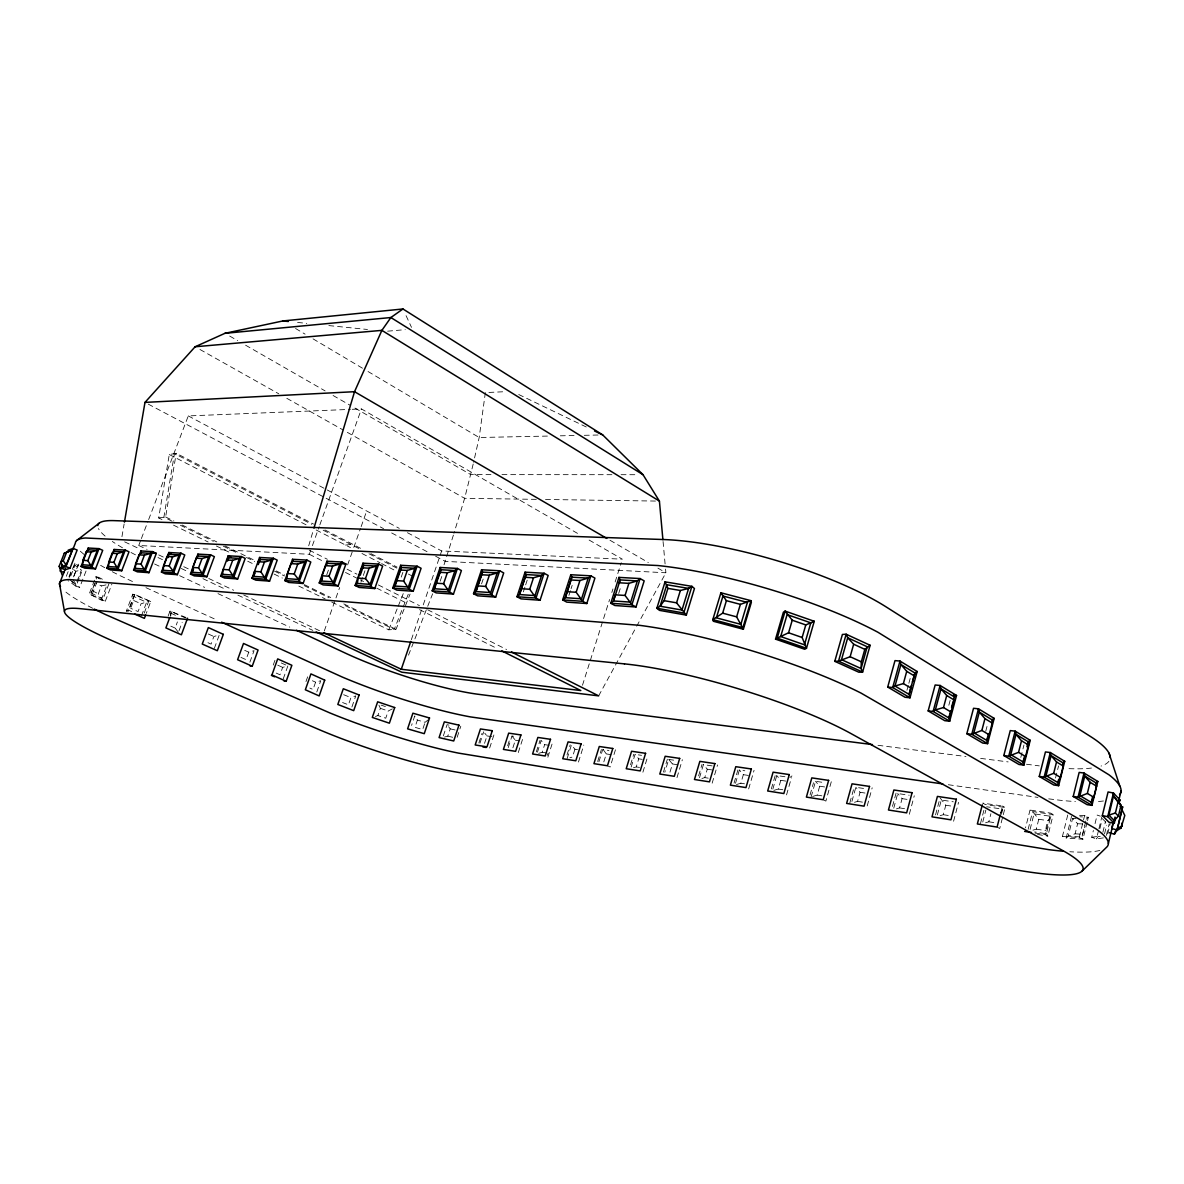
<?xml version="1.0" encoding="UTF-8"?>
<svg xmlns="http://www.w3.org/2000/svg" width="1184" height="1184" viewBox="0 0 1184 1184"><rect width="100%" height="100%" fill="white"/><g stroke="black" fill="none" stroke-linecap="round" stroke-linejoin="round"><path stroke-width="0.75" stroke-dasharray="5 3.75" d="M150.738 601.561L132.771 594.205L126.348 611.077L130.699 608.295L133.659 600.495L132.771 594.205L134.843 594.383L150.738 601.561L146.298 613.327M170.851 615.858L170.037 611.018L186.021 617.5M485.351 392.6L479.18 437.503L473.6 462.248M161.971 519.539L158.671 517.941L169.282 454.538L176.224 453.294L313.523 524.053M158.671 517.941L165.627 516.964L176.224 453.294M121.952 536.663L124.128 523.964M473.2 464.024L464.646 498.316L453.931 533.348M1102.881 832.278L1105.397 821.888M1104.554 833.832L1106.64 825.218M1106.374 835.416L1109.201 823.783M1107.691 833.921L1110.207 823.531M1103.384 837.887L1096.473 838.923L1091.722 837.295L1093.38 830.458M1095.052 823.62L1097.139 815.066L1100.291 816.146M1098.545 830.369L1096.473 838.923L1097.938 836.688L1101.312 836.185M1098.959 828.652L1101.875 816.679M1099.936 828.46L1101.934 820.231M1071.55 816.324L1066.177 838.065L1082.975 839.204L1081.895 837.044L1068.234 836.126L1075.131 833.802L1077.603 823.709L1072.6 818.44L1068.234 836.126L1066.177 838.065L1062.433 836.466L1067.82 814.71M1062.433 836.466L1079.201 837.591L1084.603 815.598L1088.362 817.226L1087.534 820.616M1085.832 820.986L1081.895 837.044L1084.988 825.855M1087.119 822.303L1082.975 839.204L1079.201 837.591M1032.966 830.162L1036.281 829.155L1038.768 819.269L1032.611 811.558L1030.021 810.078L1025.522 827.853M1055.521 778.051L1058.555 765.915M1037.539 834.483L1047.825 836.096C1043.504 829.54 1047.396 819.047 1053.198 814.592L1050.608 813.112L1030.021 810.078M1028.141 829.303L1032.611 811.558L1053.198 814.592L1047.825 836.096L1045.22 834.646L1050.608 813.112M1030.095 829.422L1034.017 813.822L1050.756 816.309L1046.39 833.788L1034.668 831.938M1000.687 813.038L1002.493 806.023L982.764 803.107L985.384 804.558L1005.112 807.488L1002.863 816.25M1001.427 814.296L1002.744 809.16L1005.112 807.488L1002.493 806.023M1002.419 817.996L999.725 828.519L997.091 827.083M1020.8 757.405L1023.953 745.032M982.764 822.036L985.828 810.167M985.576 822.762L988.832 821.785L990.904 813.719M980.441 823.664L984.022 809.767M985.739 731.283L987.944 722.876M940.111 815.658L943.293 814.696L945.794 805.238L940.052 797.853M953.594 821.237L958.537 802.367M935.552 814.858L939.608 799.555M937.358 814.962L941.31 800.014L953.283 801.805M948.843 705.25L950.219 700.114M909.312 814.252L914.27 795.781M892.47 806.393L896.081 793.073M893.757 808.154L897.709 793.532L909.208 795.234M896.451 808.85L899.574 807.902L902.075 798.638L897.709 793.532M867.221 805.904L872.179 787.804M906.944 690.272L908.38 685.033M908.853 683.286L910.289 678.047M851.918 801.45L855.825 787.286L864.705 788.618M854.493 802.293L857.571 801.376L860.072 792.288L855.825 787.286M849.786 803.018L854.212 787.005M831.286 781.751L825.884 801.094L823.206 799.733M811.129 796.891L815.539 781.292L824.079 782.565M812.638 796.447L817.182 795.1L819.683 786.191L815.539 781.292M810.048 794.967L813.497 782.757M786.546 794.893L791.46 777.651M772.856 789.121L776.763 775.52L784.977 776.748M773.848 790.379L778.302 789.047L780.789 780.33L776.763 775.52M771.332 788.929L775.268 775.254M748.658 788.929L754.06 770.325M734.05 783.112L737.972 769.689M735.516 783.29L739.408 769.955L744.84 770.769M736.478 784.533L740.858 783.231L743.345 774.676L739.408 769.955M712.161 783.172L717.548 764.923M308.698 545.794L313.434 529.855M698.604 775.86L702.038 764.346M699.522 777.681L703.414 764.598L712.146 765.9M701.905 778.465L704.776 777.622L707.262 769.215L703.414 764.598M669.966 772.205L672.453 763.961L668.694 759.432L664.816 772.279M676.982 777.622L682.354 759.714M663.454 772.101L667.362 759.181M642.897 772.205L647.722 756.384M453.398 535.109L444.03 564.783M630.51 764.76L633.721 754.297M631.19 766.98L635.053 754.371L638.724 758.826L643.593 759.566M633.47 767.735L636.252 766.921L638.724 758.826M603.81 761.874L606.282 753.927L601.946 747.77M615.458 749.768L610.13 767.025L607.451 765.767M597.683 761.475L601.413 749.487M598.912 761.756L602.7 749.561L608.976 750.493M578.473 762.037L583.786 745.076M567.003 754.933L570.185 744.825M618.684 593.465L620.86 586.583M567.121 758.589L571.443 744.899L574.936 749.206L579.479 749.886M574.936 749.206L572.479 757.005L569.8 757.804M547.866 757.212L553.165 740.548M582.469 685.284L609.612 599.474M611.832 592.474L612.942 588.966M615.147 581.966L621.245 562.696M536.308 751.914L540.008 740.34M537.447 752.18L541.206 740.4L544.64 744.632L549.036 745.298M538.676 753.335L542.198 752.299L544.64 744.632M508.232 747.622L511.976 736.048L515.292 736.537M512.894 747.755L515.336 740.207L511.976 736.048M518.281 752.55L523.565 736.167M568.912 595.404L570.54 590.387M571.073 588.7L572.153 585.355M507.64 745.742L509.756 739.245M484.537 743.345L486.964 735.915L484.774 733.192M489.658 748.036L494.897 731.934M523.343 591.882L525.074 586.628M525.652 584.881L527.368 579.627M478.869 742.975L482.021 733.37M479.949 743.226L483.679 731.83M457.157 737.277L460.813 726.206M443.349 735.871L447.064 724.682L452.155 725.836M444.474 737.04L447.789 736.152L450.216 728.856L447.064 724.682M481.577 583.86L483.294 578.739M424.612 723.75L422.658 729.551L414.977 727.331L417.404 720.079L414.77 715.891L411.558 725.422M440.167 581.226L442.431 574.566M375.417 716.483L377.888 715.565L380.36 708.343L378.525 704.243L385.436 706.582M411.366 639.686L422.658 606.637M423.25 604.891L441.647 550.945L622.355 559.188L587.146 538.912M392.348 708.905L388.234 710.992L385.762 718.214L377.888 715.565M401.243 577.096L402.93 572.212M351.914 707.026L355.762 695.896L350.952 697.583L348.436 704.82L342.576 702.541M316.794 691.974L320.746 680.741L315.61 682.176L312.413 680.741M360.913 582.306L362.718 577.185M363.31 575.468L365.116 570.333M305.975 681.555L307.648 676.804M324.298 630.954L335.353 599.652M335.975 597.92L339.66 587.486M347.637 564.886L353.172 549.243M353.779 547.496L360.543 528.375M361.15 526.628L366.67 510.985M315.61 682.176L313.035 689.488L309.838 688.067M283.228 678.906L287.86 665.911L282.65 667.376L280.001 674.776L275.073 672.586M326.725 574.862L328.501 569.859M140.718 540.304L138.735 545.484L309.29 554.29L311.777 547.378M312.398 545.646L319.221 526.614M319.843 524.882L361.446 408.939L579.139 534.31M273.252 665.053L275.546 658.63M249.883 662.196L254.042 650.682L248.744 652.162L246.035 659.651L240.618 657.238M214.363 648.314L219.247 635.009L213.875 636.504L211.078 644.096L205.513 641.61M178.429 632.36L175.114 628.068L177.408 621.926M179.05 630.672L182.188 622.251M168.158 616.02L170.037 611.018L185.459 617.974M170.244 616.228L172.124 611.225M144.211 613.12L148.651 601.368L141.029 603.796L138.084 611.58L130.699 608.295M141.429 615.917L146.594 602.271L133.674 596.455L128.449 610.16L131.69 611.595M134.843 594.383L128.42 611.27L126.348 611.077M141.384 538.572L147.985 521.3M148.651 519.569L188.286 415.91L350.405 409.383M108.958 583.682L102.416 600.702L89.229 593.909L91.094 592.947L101.809 598.482L98.331 593.835L101.365 585.947L107.137 584.63L101.809 598.482L102.416 600.702L105.287 601.294L111.829 584.26M547.186 755.466L548.044 753.216M94.528 580.204L89.229 593.909L105.287 601.294M94.676 583.668L91.094 592.947L95.282 582.75L101.365 585.947M92.115 594.501L98.746 577.333L104.562 580.412M73.541 576.889L78.499 564.191L74.799 563.155L74.918 565.33L81.4 570.066L75.924 584.141L76.042 586.287L79.713 587.323L86.432 570.007M79.106 578.428L76.042 586.287L67.991 580.619M79.713 576.86L82.776 568.986M68.139 571.62L66.26 576.43L64.913 573.796M68.998 576.623L71.514 570.17M69.234 577.437L74.799 563.155L78.78 566.07M75.85 571.25L72.727 579.287L75.924 584.141L69.382 579.524L74.918 565.33L72.135 568.557L75.85 571.25L81.4 570.066M408.51 655.166L432.634 593.776M408.258 594.235L394.198 629.474L341.998 604.032M331.727 602.079L388.766 629.814L396.004 629.37L410.078 594.087M388.766 629.814L397.469 608.043M398.135 606.371L403.507 592.992M1000.465 813.482L1002.744 809.16L986.701 806.778M598.66 695.866L614.585 666.71M615.473 665.097L635.808 627.846M636.696 626.218L665.896 572.775L665.556 569.104M1086.261 819.195L1088.362 817.226L1079.956 816.782M428.268 719.768L425.1 722.299L417.404 720.079M789.92 777.474L791.948 775.934M1091.722 837.295L1100.321 836.008M345.565 545.069L352.743 544.285M387.627 331.18L405.254 329.655M488.918 392.437L503.215 391.771M352.24 409.309L361.446 408.939M547.408 436.082L479.18 437.503L367.04 370.932M560.313 435.816L575.069 435.505M584.289 435.312L600.895 434.957M490.96 474.636L470.803 474.621L352.166 406.452M501.957 474.636L611.891 474.695M621.052 474.695L635.704 474.71M536.308 499.352L464.646 498.316L344.707 430.872M545.498 499.485L657.579 501.084M1079.571 815.332L1084.603 815.598M1072.6 818.44L1076.019 818.632M1077.603 823.709L1083.848 824.079M1075.131 833.802L1082.916 834.32M297.584 322.433L306.774 323.365M328.856 325.585L367.484 329.478M1048.713 798.86L1060.79 800.34A160.195 31.317 15.4 0 0 1075.412 801.538M877.98 745.298L965.966 756.517M980.633 758.396L1008.132 761.904M1026.469 764.242L1039.3 765.885M948.34 784.726L1037.939 797.394M638.309 754.859L641.55 755.333M668.694 759.432L675.442 760.424M486.964 735.915L492.44 736.744M515.336 740.207L519.584 740.844M606.282 753.927L610.988 754.637M672.453 763.961L677.485 764.731M707.262 769.215L714.218 770.281M743.345 774.676L750.582 775.757M780.789 780.33L786.798 781.233M819.683 786.191L827.468 787.375M860.072 792.288L868.168 793.517M902.075 798.638L910.511 799.91M945.794 805.238L954.57 806.556M1038.768 819.269L1048.299 820.704M542.198 752.299L546.579 752.98M636.252 766.921L639.493 767.424M704.776 777.622L708.254 778.154M740.858 783.231L744.47 783.793M778.302 789.047L782.802 789.743M817.182 795.1L821.844 795.826M857.571 801.376L862.426 802.13M899.574 807.902L906.322 808.953M943.293 814.696L948.562 815.524M988.832 821.785L996.44 822.969M1036.281 829.155L1045.827 830.635M1034.92 833.033L1045.22 834.646M96.466 579.02L95.86 576.771L98.746 577.333M450.216 728.856L456.98 730.395M447.789 736.152L452.865 737.321M380.36 708.343L388.234 710.992M343.626 694.712L350.952 697.583M170.807 626.158L175.114 628.068M133.659 600.495L141.029 603.796M208.31 634.002L213.875 636.504M244.688 650.342L248.744 652.162M277.722 665.171L282.65 667.376M170.896 613.223L175.602 615.354M281.274 662.951L286.217 665.171M145.943 587.664L216.554 619.883M154.556 563.984L161.246 567.106M179.598 575.676L204.64 587.382M217.989 593.613L289.754 627.135M138.735 545.484L147.068 549.406M158.73 554.911L163.732 557.264M183.727 566.692L188.73 569.045M208.724 578.473L233.707 590.268M243.712 594.975L322.018 631.901M124.66 541.858L139.653 548.917M157.96 557.531L162.963 559.869M181.27 568.483L187.93 571.62M202.923 578.665L224.575 588.848M237.895 595.123L312.828 630.362M132.49 581.522L120.442 575.838A128.73 20.705 19.5 0 1 110.719 570.91M518.74 394.524L586.272 426.995M172.139 521.226L163.88 517.201L174.477 453.605L311.732 524.29M180.382 525.252L213.401 541.34M223.302 546.179L238.162 553.416M246.405 557.442L254.664 561.468M274.466 571.117L284.367 575.942M304.184 585.606L328.945 597.668M173.515 525.148L208.132 541.991M216.376 546.002L231.22 553.209M247.708 561.231L254.308 564.442M274.096 574.062L282.34 578.058M298.827 586.08L325.2 598.912M165.627 516.964L173.885 520.99M182.144 525.015L216.805 541.932M225.064 545.957L256.44 561.275M276.257 570.94L284.515 574.965M304.318 584.63L330.736 597.52M343.804 603.899L396.004 629.37M309.29 554.29L324.09 561.719M345.491 572.464L358.648 579.065M360.306 579.894L363.592 581.536M376.749 588.152L408.021 603.84M419.536 609.612L496.88 648.418M309.29 550.16L327.376 559.277M347.104 569.208L356.961 574.181M378.347 584.94L419.447 605.631M427.661 609.775L506.589 649.513M323.173 530.18L359.152 548.71M368.994 553.772L396.892 568.142M408.391 574.062L413.305 576.593M169.282 454.538L308.018 525.8M316.187 529.988L350.479 547.6M361.964 553.49L380.005 562.755M381.648 563.599L394.775 570.348M324.964 529.958L362.6 549.361M370.799 553.594L397.069 567.121M92.219 590.683L98.331 593.835M148.252 404.129L383.557 528.656M391.682 532.963L427.483 551.907M435.608 556.214L445.376 561.379L665.896 572.775L657.904 568.128M95.86 576.771L101.676 579.849M188.286 415.91L399.274 528.36M407.429 532.696L441.647 550.945M199.948 349.472L278.758 393.784M286.809 398.312L343.094 429.97M229.696 336.064L237.644 340.637M245.606 345.21L325.126 390.912M333.074 395.486L350.582 405.535M610.012 540.274L648.329 562.563M295.571 328.501L305.102 334.154M313.05 338.861L365.456 369.985M71.691 581.655L79.713 587.323M1102.334 818.588L1105.886 822.273M406.068 315.669L411.514 327.361M663.07 541.532L665.393 567.269M1099.803 850.438A161.29 27.528 15.8 0 1 1069.848 851.74M1108.89 761.297A141.769 29.63 15.3 0 1 1101.061 766.063M1091.47 768.046A141.769 29.63 15.3 0 1 1065.437 768.475M1103.444 800.976A160.195 31.317 15.4 0 1 1095.037 801.731M92.663 608.28A129.441 18.16 19.3 0 1 63.596 590.106M104.769 567.698A128.73 20.705 19.5 0 1 100.596 565.33M84.123 554.452A128.73 20.705 19.5 0 1 79.21 550.072M135.45 554.808A114.034 19.625 19.6 0 1 129.722 551.818M122.5 547.792A114.034 19.625 19.6 0 1 112.302 541.443M105.11 536.071A114.034 19.625 19.6 0 1 98.45 528.538"/><path stroke-width="1.5" d="M928.167 710.903L933.125 711.451L949.672 721.234L948.784 717.904L951.152 712.117L954.363 696.947L956.539 695.467L940.111 685.477L935.153 684.988L928.167 710.903L944.728 720.671L949.672 721.234L956.539 695.467L953.238 695.141M82.732 564.798L82.865 560.328L86.21 551.759L88.563 549.805L97.34 550.308L99.027 548.636L102.712 550.338L95.519 568.882L84.745 568.128L81.06 566.455L88.238 548.029L99.027 548.636L91.834 567.21L81.06 566.455L82.732 564.798L91.494 565.404L97.34 550.308L91.198 552.055L86.21 551.759M870.122 645.28L864.808 649.35L861.316 661.812L861.094 668.546L862.618 672.083L858.829 672.216L834.779 661.323L842.401 634.461L846.16 634.224L870.122 645.28L862.618 672.083L838.538 661.146L834.779 661.323M108.543 566.559L108.736 562.015L112.095 553.283L114.434 551.285L123.55 551.803L125.282 550.086L128.997 551.818L121.745 570.747L110.541 569.948L106.826 568.261L114.064 549.465L125.282 550.086L118.015 569.03L106.826 568.261L108.543 566.559L117.645 567.18L123.55 551.803L117.29 553.579L112.095 553.283M135.361 568.394L135.612 563.762L139.016 554.852L141.31 552.81L150.797 553.342L152.588 551.611L156.318 553.372L148.992 572.671L137.344 571.842L133.6 570.126L140.911 550.96L152.588 551.611L145.232 570.925L133.6 570.126L135.361 568.394L144.833 569.045L150.797 553.342L144.418 555.163L139.016 554.852M887.719 687.046L892.692 687.534L910.008 697.776L909.075 694.372L914.906 672.986L917.171 671.506L899.973 661.057L895 660.613L887.719 687.046L905.035 697.258L910.008 697.776L917.171 671.506M163.274 570.303L163.584 565.582L167.033 556.48L169.282 554.393L179.154 554.956L180.989 553.18L184.763 554.985L177.363 574.669L165.227 573.826L161.453 572.064L168.838 552.514L180.989 553.18L173.56 572.908L161.453 572.064L163.274 570.303L173.116 570.984L173.56 572.908L177.363 574.669M192.711 567.462L198.557 567.846L203.071 574.965L210.56 554.822L208.665 556.643L198.394 556.051L196.189 558.182L192.711 567.462L192.326 572.286L190.446 574.077L194.265 575.868L206.889 576.771L214.363 556.658L210.56 554.822L197.906 554.127L190.446 574.077L203.071 574.965L206.889 576.771M222.592 574.358L233.292 575.084L239.434 558.389L241.388 556.539L233.825 577.096L220.668 576.179L222.592 574.358L223.066 569.445L229.163 569.83L233.825 577.096L237.673 578.946L245.221 558.404L241.388 556.539L228.201 555.799L220.668 576.179L224.501 578.014L237.673 578.946M286.898 578.665L287.564 573.544L291.131 563.643L293.158 561.349L304.836 562.015L306.908 560.091L310.8 562.03L303.119 583.49L288.763 582.469L284.856 580.574L292.537 559.292L306.908 560.091L299.197 581.566L284.856 580.574L286.898 578.665L298.56 579.464L299.197 581.566L303.119 583.49M62.175 575.054L59.2 566.263L64.291 553.224L67.991 551.685L68.198 550.175L73.068 548.414L77.152 550.042L70.063 568.187L65.224 569.756L61.154 568.157L62.264 566.322L66.171 565.02L73.068 548.414L65.964 566.574L61.154 568.157M322.092 575.779L329.034 576.238L334.199 584.008L341.984 562.03L339.852 563.998L327.642 563.303L325.689 565.656L322.092 575.779L321.338 581.018L319.221 582.957L323.158 584.896L338.15 585.962L345.906 564.013L341.984 562.03L326.962 561.201L319.221 582.957L334.199 584.008L338.15 585.962M1119.96 806.156L1122.639 806.896L1117.089 829.984L1114.455 834.172L1109.142 832.692M357.331 583.475L358.204 578.132L361.83 567.772L363.695 565.36L376.468 566.085L378.688 564.072L382.639 566.1L374.81 588.552L359.107 587.442L355.141 585.458L362.97 563.199L378.688 564.072L370.829 586.554L355.141 585.458L357.331 583.475L370.089 584.348L370.829 586.554L374.81 588.552M124.438 522.144L144.981 402.397L195.123 346.764L224.93 333.326L282.858 320.953L402.96 308.98L602.73 434.928L643.03 474.71L659.414 501.113L662.907 539.697M400.651 565.286L401.435 567.491L396.004 580.589L395.027 586.05L392.762 588.078L396.758 590.106L413.201 591.26L421.09 568.276L417.108 566.204L400.651 565.286L392.762 588.078L409.205 589.232L413.201 591.26M440.137 567.476L440.996 569.741L435.638 583.164L434.528 588.744L432.19 590.831L436.2 592.888L453.457 594.102L461.405 570.555L457.409 568.438L440.137 567.476L432.19 590.831L449.417 592.03L453.457 594.102M481.562 569.77L482.495 572.094L475.968 591.571L473.541 593.702L477.581 595.818L495.696 597.091L503.703 572.938L499.692 570.777L481.562 569.77L473.541 593.702L491.641 594.975L495.696 597.091M1122.639 806.896L1117.089 829.984L1111.687 828.504L1113.404 821.4M1114.455 834.172L1115.21 831.642L1120.982 828.09L1122.254 822.791M1120.982 828.09L1124.8 815.45L1121.87 809.471M525.06 572.183L526.066 574.58L519.51 594.546L516.994 596.736L521.049 598.882L540.082 600.229L548.162 575.454L544.122 573.248L525.06 572.183L516.994 596.736L536.012 598.053L540.082 600.229M1102.334 815.554L1107.721 816.664L1114.277 823.324L1114.203 820.512L1118.406 816.146L1115.387 813.023L1118.036 802.086L1113.522 795.885L1113.448 793.028L1108.076 791.963L1102.334 815.554L1108.949 822.214L1114.277 823.324L1115.491 818.322M1108.357 843.511L1113.863 820.704M1118.11 803.166L1121.07 790.897M1115.032 817.049L1114.203 820.512L1108.875 815.08L1113.522 795.885L1121.026 805.253L1118.406 816.146M1119.117 803.27L1119.931 799.925L1113.448 793.028L1107.721 816.664L1108.875 815.08L1115.387 813.023M1073.207 796.462L1078.047 797.128L1087.356 793.428L1090.094 782.269L1084.751 776.082L1083.996 773.034L1079.157 772.412L1073.207 796.462L1087.134 804.676L1091.974 805.357L1097.82 781.455L1083.996 773.034L1078.047 797.128L1091.974 805.357L1091.234 802.352L1092.536 797.054M1093.794 797.261L1096.517 786.146L1095.999 782.905L1084.751 776.082L1079.926 795.648L1091.234 802.352L1093.794 797.261L1087.356 793.428M1039.256 776.423L1044.125 777.074L1053.686 773.33L1056.528 761.963L1051.096 755.644L1050.312 752.536L1045.442 751.944L1039.256 776.423L1053.775 784.992L1058.644 785.658L1064.727 761.312L1050.312 752.536L1044.125 777.074L1058.644 785.658L1057.874 782.58L1058.688 779.279M1060.39 777.326L1063.217 766.004L1062.818 762.762L1051.096 755.644L1046.079 775.579L1057.874 782.58L1060.39 777.326L1053.686 773.33M1000.243 814.799L997.091 827.083L977.348 823.975L982.306 804.854M1003.825 755.54L1008.738 756.147L1018.551 752.343L1021.511 740.77L1015.99 734.346L1015.162 731.15L1010.263 730.587L1003.825 755.54L1018.98 764.479L1023.879 765.101L1030.213 740.296L1015.162 731.15L1008.738 756.147L1023.879 765.101L1023.065 761.948L1024.352 756.902M1026.928 746.808L1028.215 741.761L1030.213 740.296M1025.551 756.532L1028.496 744.988L1028.215 741.761L1015.99 734.346L1010.766 754.652L1023.065 761.948L1025.551 756.532L1018.551 752.343M966.84 733.71L971.768 734.287L981.862 730.439L984.955 718.644L979.331 712.087L978.472 708.816L973.529 708.298L966.84 733.71L982.676 743.049L987.589 743.641L994.175 718.377L978.472 708.816L971.768 734.287L987.589 743.641L986.746 740.414L988.536 733.547M989.173 734.805L992.236 723.054L992.103 719.842L979.331 712.087L973.884 732.792L986.746 740.414L989.173 734.805L981.862 730.439M570.806 574.728L571.902 577.17L565.301 597.683L562.681 599.918L566.751 602.123L586.79 603.529L594.916 578.103L590.86 575.838L570.806 574.728L562.681 599.918L582.706 601.309L586.79 603.529M950.648 710.918L948.784 717.904L935.345 709.941L933.125 711.451L940.111 685.477L941.014 688.836L946.726 695.511L954.348 700.129M951.581 707.425L952.972 702.186M954.363 696.947L941.014 688.836L935.345 709.941L943.515 707.544L946.726 695.511M911.502 685.462L909.075 694.372L895 686.024L892.692 687.534L899.973 661.057L900.92 664.505L906.737 671.328L914.714 676.153M912.479 681.895L914.906 672.986L900.92 664.505L895 686.024L903.377 683.597L911.384 688.378M903.377 683.597L906.737 671.328M850.142 656.72L853.664 644.214L847.714 637.762L846.16 634.224L838.538 661.146L850.142 656.72L861.316 661.812M775.535 639.138L777.207 638.132L806.467 648.299L802.145 637.495L805.786 624.93L814.252 621.274L806.467 648.299L804.691 649.261L775.535 639.138L783.408 612.187L785.11 611.107L814.252 621.274L812.461 622.31M788.574 632.774L792.229 620.209L785.11 611.107L777.207 638.132L788.574 632.774L802.145 637.495M313.967 528.079L354.534 391.697L381.884 330.366L390.868 317.534L402.96 308.98M743.36 629.252L751.352 602.375L750.952 600.658L720.908 592.77L712.812 619.602L713.33 621.26L743.36 629.252L736.64 616.864L722.654 613.164L712.812 619.602L742.93 627.624L750.952 600.658L740.37 604.358L726.399 600.688L720.908 592.77L721.396 594.501M736.64 616.864L740.37 604.358M722.654 613.164L726.399 600.688M686.32 615.118L694.446 588.522L691.9 586.346L665.053 581.847L656.868 608.265L659.488 610.367L686.32 615.118L676.582 602.834L664.106 600.673L660.124 606.223L656.868 608.265L683.745 613.001L691.9 586.346L688.614 588.404L680.371 590.49L667.909 588.374L665.053 581.847M664.106 600.673L667.909 588.374M676.582 602.834L680.371 590.49M636 607.007L644.17 580.885L640.1 578.562L618.966 577.392L610.796 603.263L614.881 605.512L636 607.007L631.916 604.728L610.796 603.263L613.519 600.969L620.164 579.923L618.966 577.392M625.063 595.448L628.882 583.357L637.347 580.9L640.1 578.562L631.916 604.728L625.063 595.448L615.28 594.827L613.519 600.969L630.687 602.138L637.347 580.9L620.164 579.923L619.084 582.78L628.882 583.357M576.164 592.281L579.938 580.5L588.211 578.103L590.86 575.838L582.706 601.309L576.164 592.281L566.87 591.674M529.736 589.262L533.496 577.792L541.562 575.454L544.122 573.248L536.012 598.053L529.736 589.262L520.916 588.7M485.618 586.406L489.347 575.217L497.221 572.938L499.692 570.777L491.641 594.975L485.618 586.406L477.226 585.858M443.63 583.682L447.33 572.76L455.026 570.54L457.409 568.438L449.417 592.03L443.63 583.682L435.638 583.164M323.691 632.685L401.287 669.271L410.774 641.432M403.626 581.078L407.296 570.422L414.829 568.261L417.108 566.204L409.205 589.232L403.626 581.078L396.004 580.589M360.232 575.246L363.695 565.36L362.97 563.199M365.471 578.606L369.112 568.202L376.468 566.085L370.089 584.348L365.471 578.606L358.204 578.132M329.034 576.238L332.645 566.07L339.852 563.998L333.518 581.847L321.338 581.018L322.477 577.792M286.173 681.288L291.871 665.29L277.692 658.896L271.935 674.969L286.173 681.288L284.012 680.992M294.209 573.974L297.776 564.028L304.836 562.015L298.56 579.464L294.209 573.974L287.564 573.544M252.236 666.222L258.082 650.031L243.504 643.46L237.599 659.725L252.236 666.222L250.09 665.956M269.582 581.122L265.704 579.242L260.88 571.813L264.417 562.089L271.328 560.106L273.341 558.226L277.204 560.121L269.582 581.122L255.848 580.145L251.97 578.28L259.577 557.457L273.341 558.226L265.704 579.242L251.97 578.28L255.196 573.026M258.29 564.561L260.14 559.47L259.577 557.457M227.491 561.098L228.719 557.782L228.201 555.799L230.747 557.042M229.163 569.83L232.671 560.313L239.434 558.389L228.719 557.782L226.573 559.958L232.671 560.313M187.56 618.196L181.389 634.787L165.878 627.905L169.623 617.9M193.54 569.045L192.326 572.286L202.582 572.997L208.665 556.643L202.035 558.537L196.189 558.182M198.557 567.846L202.035 558.537M145.662 614.999L144.389 618.359L134.798 614.111M168.084 557.575L168.838 552.514L171.354 553.698M169.208 565.937L172.642 556.82L179.154 554.956L173.116 570.984L169.208 565.937L163.584 565.582M148.992 572.671L145.232 570.925L141.014 564.102L144.418 555.163M121.745 570.747L118.015 569.03L113.916 562.341L117.29 553.579M95.519 568.882L91.834 567.21L87.853 560.654L91.198 552.055M65.431 568.468L59.481 583.712L64.454 611.358M73.393 548.133L75.376 543.056A128.73 20.705 19.5 0 1 85.5 537.995L657.978 565.538A176.697 40.212 16.6 0 1 877.995 632.286L1108.964 774.81A160.195 31.317 15.4 0 1 1119.516 794.79M62.264 566.322L61.02 561.586L63.24 560.816L66.526 552.425L71.943 550.279L67.991 551.685M62.441 564.886L60.118 571.102L64.247 572.494M1118.806 801.479L1119.931 799.925M1082.102 871.069L1106.922 846.915A161.29 27.528 15.8 0 0 1095.822 828.756L861.02 693.084A178.044 35.416 16.8 0 0 639.375 625.3L69.279 579.568A129.441 18.16 19.3 0 0 60.502 586.583M1095.999 782.905L1097.82 781.455M76.605 540.585L99.071 523.269M1062.818 762.762L1064.727 761.312M992.103 719.842L994.175 718.377M1117.356 828.223L1122.24 826.136M64.291 553.224L66.526 552.425M224.93 333.326L390.868 317.534L643.03 474.71M195.123 346.764L381.884 330.366L659.414 501.113M144.981 402.397L354.534 391.697L606.815 538.409M342.576 563.821L345.906 564.013M152.988 553.18L156.318 553.372M264.417 562.089L258.053 561.719L260.14 559.47L271.328 560.106L265.112 577.185L253.953 576.416L254.516 571.398L260.88 571.813M291.131 563.643L297.776 564.028M325.689 565.656L332.645 566.07M361.83 567.772L369.112 568.202M399.674 569.978L407.296 570.422M439.338 572.286L447.33 572.76M480.956 574.714L489.347 575.217M524.675 577.274L533.496 577.792M570.658 579.953L579.938 580.5M167.033 556.48L172.642 556.82M82.865 560.328L87.853 560.654M108.736 562.015L113.916 562.341M135.612 563.762L141.014 564.102M282.858 320.953L288.378 321.5M401.287 669.271L580.796 690.538L501.824 650.904M872.49 744.588L478.38 694.298A103.452 16.783 18.5 0 1 344.825 652.872L296.429 630.258M942.864 783.941L470.507 716.912A116.742 17.701 18.5 0 1 341.998 676.922L221.6 622.177M1024.619 831.42L1031.486 832.485M482.894 746.971L486.269 747.504M792.229 620.209L805.786 624.93M70.063 568.187L65.964 566.574L66.171 565.02L63.24 560.816M271.373 675.383L274.54 676.789M853.664 644.214L864.808 649.35M316.158 631.93L401.82 672.216L598.66 695.866L511.518 651.999M594.501 430.961L602.73 434.928M943.515 707.544L951.152 712.117M984.955 718.644L992.236 723.054M1021.511 740.77L1028.496 744.988M1056.528 761.963L1063.217 766.004M1090.094 782.269L1096.517 786.146M1118.036 802.086L1121.026 805.253M59.2 566.263L60.162 568.128M1109.008 753.157L1119.857 786.22M326.962 561.201L327.642 563.303M292.537 559.292L293.158 561.349M197.906 554.127L198.394 556.051M140.911 550.96L141.31 552.81M114.064 549.465L114.434 551.285M88.238 548.029L88.563 549.805M1110.163 757.553A141.769 29.63 15.3 0 0 1090.73 736.655L886.091 606.889A156.288 37.992 16.5 0 0 663.232 539.519L114.049 520.634A114.034 19.625 19.6 0 0 97.813 525.578M1063.143 851.222A161.29 27.528 15.8 0 1 1048.521 849.609L458.563 753.128A117.334 15.51 18.4 0 1 329.507 712.783L105.598 614.585A129.441 18.16 19.3 0 1 94.187 609.05M956.361 799.215L950.944 819.831L932 816.842L937.417 796.418L956.361 799.215M912.08 792.688L906.648 812.86L888.459 810.004L893.89 789.994L912.08 792.688M869.53 786.413L864.098 806.171L846.619 803.418L852.051 783.823L869.53 786.413M867.191 646.745L861.094 668.546L841.513 659.651L847.714 637.762L867.191 646.745M828.637 780.374L823.206 799.733L806.393 797.098L811.81 777.888L828.637 780.374M789.284 774.573L783.852 793.546L767.676 791.001L773.093 772.175L789.284 774.573M810.803 622.843L804.454 644.806L780.685 636.548L787.108 614.585L810.803 622.843M751.396 768.978L745.979 787.597L730.38 785.14L735.797 766.684L751.396 768.978M714.884 763.591L709.482 781.854L694.46 779.501L699.848 761.371L714.884 763.591M747.385 602.434L740.858 624.338L716.379 617.841L722.965 596.011L747.385 602.434M679.69 758.396L674.303 776.319L659.799 774.04L665.186 756.265L679.69 758.396M645.591 753.32L640.218 770.917L626.218 768.727L631.59 751.263L645.591 753.32M688.614 588.404L681.984 610.056L660.124 606.223L666.784 584.733L688.614 588.404M612.794 748.48L607.451 765.767L593.939 763.65L599.282 746.497L612.794 748.48M581.122 743.818L575.794 760.794L562.74 758.737L568.068 741.894L581.122 743.818M550.516 739.304L545.202 755.984L532.578 754.001L537.876 737.44L550.516 739.304M588.211 578.103L581.581 598.793L565.301 597.683L571.902 577.17L588.211 578.103M520.916 734.938L515.617 751.337L503.407 749.413L508.691 733.133L520.916 734.938M541.562 575.454L534.976 595.611L519.51 594.546L526.066 574.58L541.562 575.454M492.263 730.706L486.994 746.838L475.184 744.973L480.438 728.959L492.263 730.706M458.963 725.141L453.724 740.977L439.086 737.602L444.34 721.84L458.963 725.141M497.221 572.938L490.694 592.577L475.968 591.571L482.495 572.094L497.221 572.938M429.526 717.978L424.257 733.68L407.607 728.856L412.89 713.197L429.526 717.978M455.026 570.54L448.544 589.706L434.528 588.744L440.996 569.741L455.026 570.54M394.701 707.544L389.373 723.187L372.309 717.43L377.666 701.801L394.701 707.544M414.829 568.261L408.391 586.968L395.027 586.05L401.435 567.491L414.829 568.261M359.107 694.978L353.705 710.652L337.825 704.465L343.301 688.748L359.107 694.978M324.712 680.119L319.177 695.926L305.339 689.784L310.933 673.903L324.712 680.119M223.332 634.343L217.323 650.726L202.257 644.052L208.34 627.579L223.332 634.343M624.471 663.884L79.979 608.65A115.366 14.844 19.2 0 0 116.757 642.705L318.156 729.196A104.547 12.684 18.3 0 0 452.939 771.45L1016.775 870.018A143.826 22.54 15.9 0 0 1062.596 850.467L850.778 733.458A158.804 29.008 16.9 0 0 624.471 663.884"/></g></svg>
